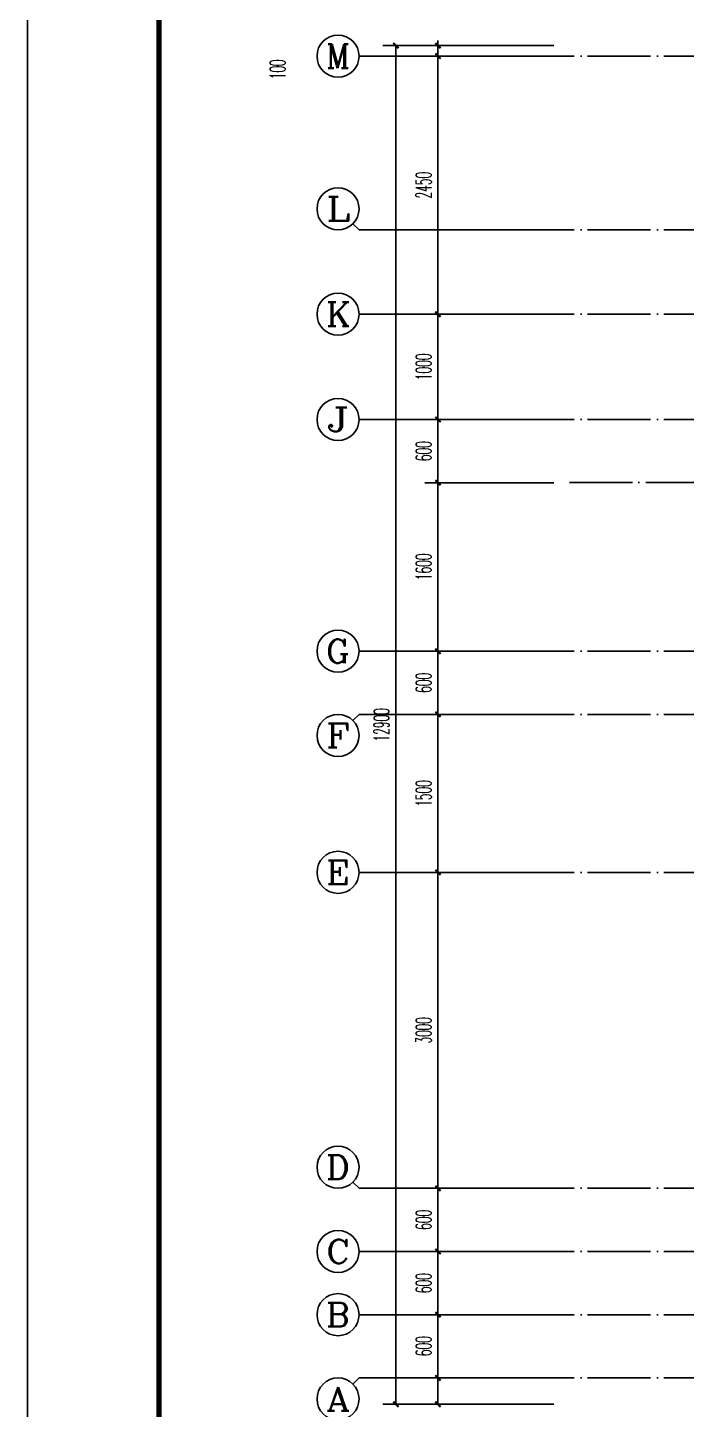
# Model space of a CAD drawing. Extents: x 27938 to 1507990, y 110129 to 923079.
# Drawn here: x 1189384 to 1195646, y 463757 to 476877 of the extents above; entities that cross this region are included whole.
import ezdxf
from ezdxf.enums import TextEntityAlignment as Align

# ---------------------------------------------------------------- set-up
doc = ezdxf.new("R2010")
doc.units = 0
doc.header["$LTSCALE"] = 1000
doc.header["$MEASUREMENT"] = 0
doc.linetypes.add('DOTE', pattern=[2.42, 2, -0.2, 0.02, -0.2])
for name, color, linetype in [('----建筑底图', 8, 'Continuous'), ('AXIS', 3, 'Continuous'), ('AXIS_TEXT', 7, 'Continuous'), ('DOTE', 1, 'Continuous'), ('图框', 140, 'Continuous')]:
    doc.layers.add(name, color=color, linetype=linetype)
doc.styles.add('_TCH_AXIS', font='COMPLEX', dxfattribs={"bigfont": 'GBCBIG'})
doc.styles.add('_TCH_DIM_T3', font='SIMPLEX.shx', dxfattribs={"width": 0.494118, "bigfont": 'GBCBIG.shx'})
doc.styles.add('COMPLEX', font='COMPLEX')
doc.dimstyles.new('_TCH_ARCH&&50', dxfattribs={"dimtxt": 148.75, "dimasz": 50, "dimexe": 125, "dimexo": 150, "dimgap": 63.125, "dimtad": 1, "dimdec": 0, "dimzin": 0, "dimdsep": 46, "dimtxsty": '_TCH_DIM_T3', "dimblk": 'ARCHTICK', "dimcen": 0.09, "dimclrt": 4, "dimazin": 2, "dimtfac": 1, "dimtdec": 0, "dimtix": 1, "dimtmove": 2, "dimatfit": 3, "dimfxl": 100, "dimtolj": 1, "dimtzin": 0, "dimarcsym": 0})

# ---------------------------------------------------------------- blocks, each defined once
blk = doc.blocks.new('_ArchTick')
at = {"color": 0, "linetype": 'ByBlock', "const_width": 0.4}
blk.add_lwpolyline([(-0.5, -0.5), (0.5, 0.5)], dxfattribs=at)
blk = doc.blocks.new('*D1248')
at = {"layer": 'AXIS', "color": 0, "lineweight": -2}
for p, q in [((-2150, 100), (-3775, 100)), ((-3650, -12800), (-3650, 100)), ((-2150, -12800), (-3775, -12800))]:
    blk.add_line(p, q, dxfattribs=at)
at = {"layer": 'Defpoints', "color": 0}
for p in [(-3650, 100), (-2000, 100), (-2000, -12800)]:
    blk.add_point(p, dxfattribs=at)
at = {"layer": 'AXIS', "color": 0, "lineweight": -2, "xscale": 50, "yscale": 50, "zscale": 50}
for p, rotation in [((-3650, 100), 90), ((-3650, -12800), 270)]:
    blk.add_blockref('_ArchTick', p, dxfattribs=dict(at, rotation=rotation))
at = {"layer": 'AXIS', "color": 4, "insert": (-3787, -6350), "char_height": 148.8, "attachment_point": 5, "rotation": 90, "style": '_TCH_DIM_T3'}
blk.add_mtext('\\A1;12900', dxfattribs=at)
blk = doc.blocks.new('*D1249')
at = {"layer": 'AXIS', "color": 0, "lineweight": -2}
for p, q in [((-2150, -12550), (-3375, -12550)), ((-3250, -12800), (-3250, -12550)), ((-2150, -12800), (-3375, -12800))]:
    blk.add_line(p, q, dxfattribs=at)
at = {"layer": 'Defpoints', "color": 0}
for p in [(-3250, -12550), (-2000, -12550), (-2000, -12800)]:
    blk.add_point(p, dxfattribs=at)
at = {"layer": 'AXIS', "color": 0, "lineweight": -2, "xscale": 50, "yscale": 50, "zscale": 50}
for p, rotation in [((-3250, -12550), 90), ((-3250, -12800), 270)]:
    blk.add_blockref('_ArchTick', p, dxfattribs=dict(at, rotation=rotation))
at = {"layer": 'AXIS', "color": 4, "insert": (-4775, -13089), "char_height": 148.8, "attachment_point": 5, "rotation": 90, "style": '_TCH_DIM_T3'}
blk.add_mtext('\\A1;250', dxfattribs=at)
blk = doc.blocks.new('*D1250')
at = {"layer": 'AXIS', "color": 0, "lineweight": -2}
for p, q in [((-2150, -11950), (-3375, -11950)), ((-3250, -12550), (-3250, -11950)), ((-2150, -12550), (-3375, -12550))]:
    blk.add_line(p, q, dxfattribs=at)
at = {"layer": 'Defpoints', "color": 0}
for p in [(-3250, -11950), (-2000, -11950), (-2000, -12550)]:
    blk.add_point(p, dxfattribs=at)
at = {"layer": 'AXIS', "color": 0, "lineweight": -2, "xscale": 50, "yscale": 50, "zscale": 50}
for p, rotation in [((-3250, -11950), 90), ((-3250, -12550), 270)]:
    blk.add_blockref('_ArchTick', p, dxfattribs=dict(at, rotation=rotation))
at = {"layer": 'AXIS', "color": 4, "insert": (-3387, -12250), "char_height": 148.8, "attachment_point": 5, "rotation": 90, "style": '_TCH_DIM_T3'}
blk.add_mtext('\\A1;600', dxfattribs=at)
blk = doc.blocks.new('*D1251')
at = {"layer": 'AXIS', "color": 0, "lineweight": -2}
for p, q in [((-2150, -11350), (-3375, -11350)), ((-3250, -11950), (-3250, -11350)), ((-2150, -11950), (-3375, -11950))]:
    blk.add_line(p, q, dxfattribs=at)
at = {"layer": 'Defpoints', "color": 0}
for p in [(-3250, -11350), (-2000, -11350), (-2000, -11950)]:
    blk.add_point(p, dxfattribs=at)
at = {"layer": 'AXIS', "color": 0, "lineweight": -2, "xscale": 50, "yscale": 50, "zscale": 50}
for p, rotation in [((-3250, -11350), 90), ((-3250, -11950), 270)]:
    blk.add_blockref('_ArchTick', p, dxfattribs=dict(at, rotation=rotation))
at = {"layer": 'AXIS', "color": 4, "insert": (-3387, -11650), "char_height": 148.8, "attachment_point": 5, "rotation": 90, "style": '_TCH_DIM_T3'}
blk.add_mtext('\\A1;600', dxfattribs=at)
blk = doc.blocks.new('*D1252')
at = {"layer": 'AXIS', "color": 0, "lineweight": -2}
for p, q in [((-2150, -10750), (-3375, -10750)), ((-3250, -11350), (-3250, -10750)), ((-2150, -11350), (-3375, -11350))]:
    blk.add_line(p, q, dxfattribs=at)
at = {"layer": 'Defpoints', "color": 0}
for p in [(-3250, -10750), (-2000, -10750), (-2000, -11350)]:
    blk.add_point(p, dxfattribs=at)
at = {"layer": 'AXIS', "color": 0, "lineweight": -2, "xscale": 50, "yscale": 50, "zscale": 50}
for p, rotation in [((-3250, -10750), 90), ((-3250, -11350), 270)]:
    blk.add_blockref('_ArchTick', p, dxfattribs=dict(at, rotation=rotation))
at = {"layer": 'AXIS', "color": 4, "insert": (-3387, -11050), "char_height": 148.8, "attachment_point": 5, "rotation": 90, "style": '_TCH_DIM_T3'}
blk.add_mtext('\\A1;600', dxfattribs=at)
blk = doc.blocks.new('*D1253')
at = {"layer": 'AXIS', "color": 0, "lineweight": -2}
for p, q in [((-2150, -7750), (-3375, -7750)), ((-3250, -10750), (-3250, -7750)), ((-2150, -10750), (-3375, -10750))]:
    blk.add_line(p, q, dxfattribs=at)
at = {"layer": 'Defpoints', "color": 0}
for p in [(-3250, -7750), (-2000, -7750), (-2000, -10750)]:
    blk.add_point(p, dxfattribs=at)
at = {"layer": 'AXIS', "color": 0, "lineweight": -2, "xscale": 50, "yscale": 50, "zscale": 50}
for p, rotation in [((-3250, -7750), 90), ((-3250, -10750), 270)]:
    blk.add_blockref('_ArchTick', p, dxfattribs=dict(at, rotation=rotation))
at = {"layer": 'AXIS', "color": 4, "insert": (-3387, -9250), "char_height": 148.8, "attachment_point": 5, "rotation": 90, "style": '_TCH_DIM_T3'}
blk.add_mtext('\\A1;3000', dxfattribs=at)
blk = doc.blocks.new('*D1254')
at = {"layer": 'AXIS', "color": 0, "lineweight": -2}
for p, q in [((-2150, -6250), (-3375, -6250)), ((-3250, -7750), (-3250, -6250)), ((-2150, -7750), (-3375, -7750))]:
    blk.add_line(p, q, dxfattribs=at)
at = {"layer": 'Defpoints', "color": 0}
for p in [(-3250, -6250), (-2000, -6250), (-2000, -7750)]:
    blk.add_point(p, dxfattribs=at)
at = {"layer": 'AXIS', "color": 0, "lineweight": -2, "xscale": 50, "yscale": 50, "zscale": 50}
for p, rotation in [((-3250, -6250), 90), ((-3250, -7750), 270)]:
    blk.add_blockref('_ArchTick', p, dxfattribs=dict(at, rotation=rotation))
at = {"layer": 'AXIS', "color": 4, "insert": (-3387, -7000), "char_height": 148.8, "attachment_point": 5, "rotation": 90, "style": '_TCH_DIM_T3'}
blk.add_mtext('\\A1;1500', dxfattribs=at)
blk = doc.blocks.new('*D1255')
at = {"layer": 'AXIS', "color": 0, "lineweight": -2}
for p, q in [((-2150, -5650), (-3375, -5650)), ((-3250, -6250), (-3250, -5650)), ((-2150, -6250), (-3375, -6250))]:
    blk.add_line(p, q, dxfattribs=at)
at = {"layer": 'Defpoints', "color": 0}
for p in [(-3250, -5650), (-2000, -5650), (-2000, -6250)]:
    blk.add_point(p, dxfattribs=at)
at = {"layer": 'AXIS', "color": 0, "lineweight": -2, "xscale": 50, "yscale": 50, "zscale": 50}
for p, rotation in [((-3250, -5650), 90), ((-3250, -6250), 270)]:
    blk.add_blockref('_ArchTick', p, dxfattribs=dict(at, rotation=rotation))
at = {"layer": 'AXIS', "color": 4, "insert": (-3387, -5950), "char_height": 148.8, "attachment_point": 5, "rotation": 90, "style": '_TCH_DIM_T3'}
blk.add_mtext('\\A1;600', dxfattribs=at)
blk = doc.blocks.new('*D1256')
at = {"layer": 'AXIS', "color": 0, "lineweight": -2}
for p, q in [((-2150, -4050), (-3375, -4050)), ((-3250, -5650), (-3250, -4050)), ((-2150, -5650), (-3375, -5650))]:
    blk.add_line(p, q, dxfattribs=at)
at = {"layer": 'Defpoints', "color": 0}
for p in [(-3250, -4050), (-2000, -4050), (-2000, -5650)]:
    blk.add_point(p, dxfattribs=at)
at = {"layer": 'AXIS', "color": 0, "lineweight": -2, "xscale": 50, "yscale": 50, "zscale": 50}
for p, rotation in [((-3250, -4050), 90), ((-3250, -5650), 270)]:
    blk.add_blockref('_ArchTick', p, dxfattribs=dict(at, rotation=rotation))
at = {"layer": 'AXIS', "color": 4, "insert": (-3387, -4850), "char_height": 148.8, "attachment_point": 5, "rotation": 90, "style": '_TCH_DIM_T3'}
blk.add_mtext('\\A1;1600', dxfattribs=at)
blk = doc.blocks.new('*D1257')
at = {"layer": 'AXIS', "color": 0, "lineweight": -2}
for p, q in [((-2150, -3450), (-3375, -3450)), ((-3250, -4050), (-3250, -3450)), ((-2150, -4050), (-3375, -4050))]:
    blk.add_line(p, q, dxfattribs=at)
at = {"layer": 'Defpoints', "color": 0}
for p in [(-3250, -3450), (-2000, -3450), (-2000, -4050)]:
    blk.add_point(p, dxfattribs=at)
at = {"layer": 'AXIS', "color": 0, "lineweight": -2, "xscale": 50, "yscale": 50, "zscale": 50}
for p, rotation in [((-3250, -3450), 90), ((-3250, -4050), 270)]:
    blk.add_blockref('_ArchTick', p, dxfattribs=dict(at, rotation=rotation))
at = {"layer": 'AXIS', "color": 4, "insert": (-3387, -3750), "char_height": 148.8, "attachment_point": 5, "rotation": 90, "style": '_TCH_DIM_T3'}
blk.add_mtext('\\A1;600', dxfattribs=at)
blk = doc.blocks.new('*D1258')
at = {"layer": 'AXIS', "color": 0, "lineweight": -2}
for p, q in [((-2150, -2450), (-3375, -2450)), ((-3250, -3450), (-3250, -2450)), ((-2150, -3450), (-3375, -3450))]:
    blk.add_line(p, q, dxfattribs=at)
at = {"layer": 'Defpoints', "color": 0}
for p in [(-3250, -2450), (-2000, -2450), (-2000, -3450)]:
    blk.add_point(p, dxfattribs=at)
at = {"layer": 'AXIS', "color": 0, "lineweight": -2, "xscale": 50, "yscale": 50, "zscale": 50}
for p, rotation in [((-3250, -2450), 90), ((-3250, -3450), 270)]:
    blk.add_blockref('_ArchTick', p, dxfattribs=dict(at, rotation=rotation))
at = {"layer": 'AXIS', "color": 4, "insert": (-3387, -2950), "char_height": 148.8, "attachment_point": 5, "rotation": 90, "style": '_TCH_DIM_T3'}
blk.add_mtext('\\A1;1000', dxfattribs=at)
blk = doc.blocks.new('*D1259')
at = {"layer": 'AXIS', "color": 0, "lineweight": -2}
for p, q in [((-2150, 0), (-3375, 0)), ((-3250, -2450), (-3250, 0)), ((-2150, -2450), (-3375, -2450))]:
    blk.add_line(p, q, dxfattribs=at)
at = {"layer": 'Defpoints', "color": 0}
for p in [(-3250, 0), (-2000, 0), (-2000, -2450)]:
    blk.add_point(p, dxfattribs=at)
at = {"layer": 'AXIS', "color": 0, "lineweight": -2, "xscale": 50, "yscale": 50, "zscale": 50}
for p, rotation in [((-3250, 0), 90), ((-3250, -2450), 270)]:
    blk.add_blockref('_ArchTick', p, dxfattribs=dict(at, rotation=rotation))
at = {"layer": 'AXIS', "color": 4, "insert": (-3387, -1225), "char_height": 148.8, "attachment_point": 5, "rotation": 90, "style": '_TCH_DIM_T3'}
blk.add_mtext('\\A1;2450', dxfattribs=at)
blk = doc.blocks.new('*D1260')
at = {"layer": 'AXIS', "color": 0, "lineweight": -2}
for p, q in [((-3250, 100), (-3250, 150)), ((-2150, 100), (-3375, 100)), ((-2150, 0), (-3375, 0)), ((-3250, 0), (-3250, 100)), ((-3250, 0), (-3250, -50))]:
    blk.add_line(p, q, dxfattribs=at)
at = {"layer": 'Defpoints', "color": 0}
for p in [(-3250, 100), (-2000, 100), (-2000, 0)]:
    blk.add_point(p, dxfattribs=at)
at = {"layer": 'AXIS', "color": 0, "lineweight": -2, "xscale": 50, "yscale": 50, "zscale": 50}
for p, rotation in [((-3250, 100), 270), ((-3250, 0), 90)]:
    blk.add_blockref('_ArchTick', p, dxfattribs=dict(at, rotation=rotation))
at = {"layer": 'AXIS', "color": 4, "insert": (-4775, -125), "char_height": 148.8, "attachment_point": 5, "rotation": 90, "style": '_TCH_DIM_T3'}
blk.add_mtext('\\A1;100', dxfattribs=at)
blk = doc.blocks.new('_AXISO')
blk.add_circle((0, 0), 0.5)
at = {"layer": 'AXIS_TEXT', "style": 'COMPLEX', "width": 1.041667}
blk.add_attdef('A', text='', height=0.56, dxfattribs=at).set_placement((-0.25, -0.28), (0.25, -0.28), align=Align.FIT)
blk = doc.blocks.new('TK')
at = {"layer": '图框'}
blk.add_lwpolyline([(465375, 548714), (549475, 548714), (549475, 489314), (465375, 489314)], close=True, dxfattribs=at)
blk.add_lwpolyline([(465375, 548714), (549475, 548714), (549475, 489314), (465375, 489314)], close=True, dxfattribs=at)
at = {"layer": '图框', "const_width": 100}
blk.add_lwpolyline([(548475, 490314), (548475, 547714), (467875, 547714), (467875, 490314)], close=True, dxfattribs=at)
blk = doc.blocks.new('A$C2AC150FC')
at = {"layer": 'AXIS', "color": 8}
for p, q in [((-2000, 0), (-4000, 0)), ((-4058.6, -1591.4), (-4000, -1650)), ((-2000, -1650), (-4000, -1650)), ((-2000, -2450), (-4000, -2450)), ((-2000, -3450), (-4000, -3450)), ((-2000, -5650), (-4000, -5650)), ((-4058.6, -6308.6), (-4000, -6250)), ((-2000, -6250), (-4000, -6250)), ((-2000, -7750), (-4000, -7750)), ((-4058.6, -10691.4), (-4000, -10750)), ((-2000, -10750), (-4000, -10750)), ((-2000, -11350), (-4000, -11350)), ((-2000, -11950), (-4000, -11950)), ((-4058.6, -12608.6), (-4000, -12550)), ((-2000, -12550), (-4000, -12550))]:
    blk.add_line(p, q, dxfattribs=at)
at = {"layer": 'DOTE', "color": 169, "linetype": 'DOTE', "ltscale": 0.3}
for p, q in [((25632.7, 0), (-2000, 0)), ((25632.7, -1650), (-2000, -1650)), ((25632.7, -2450), (-2000, -2450)), ((25632.7, -3450), (-2000, -3450)), ((-2000, -4049.7), (25632.7, -4049.7)), ((25632.7, -5650), (-2000, -5650)), ((25632.7, -6250), (-2000, -6250)), ((25632.7, -7750), (-2000, -7750)), ((25632.7, -10750), (-2000, -10750)), ((25632.7, -11350), (-2000, -11350)), ((25632.7, -11950), (-2000, -11950)), ((25632.7, -12550), (-2000, -12550))]:
    blk.add_line(p, q, dxfattribs=at)
at = {"layer": 'AXIS', "color": 8}
ref = blk.add_blockref('_AXISO', (-4200, 0), dxfattribs=dict(at, xscale=400, yscale=400, zscale=400))
ref.add_attrib('A', 'M', dxfattribs={"layer": 'AXIS_TEXT', "color": 8, "ltscale": 0.5, "height": 226.3, "style": '_TCH_AXIS'}).set_placement((-4313.1, -113.1), (-4086.9, -113.1), align=Align.FIT)
ref = blk.add_blockref('_AXISO', (-4200, -1450), dxfattribs=dict(at, xscale=400, yscale=400, zscale=400))
ref.add_attrib('A', 'L', dxfattribs={"layer": 'AXIS_TEXT', "color": 8, "ltscale": 0.5, "height": 226.3, "style": '_TCH_AXIS', "width": 1.4}).set_placement((-4313.1, -1563.1), (-4086.9, -1563.1), align=Align.FIT)
ref = blk.add_blockref('_AXISO', (-4200, -2450), dxfattribs=dict(at, xscale=400, yscale=400, zscale=400))
ref.add_attrib('A', 'K', dxfattribs={"layer": 'AXIS_TEXT', "color": 8, "ltscale": 0.5, "height": 226.3, "style": '_TCH_AXIS', "width": 1.105263}).set_placement((-4313.1, -2563.1), (-4086.9, -2563.1), align=Align.FIT)
ref = blk.add_blockref('_AXISO', (-4200, -3450), dxfattribs=dict(at, xscale=400, yscale=400, zscale=400))
ref.add_attrib('A', 'J', dxfattribs={"layer": 'AXIS_TEXT', "color": 8, "ltscale": 0.5, "height": 226.3, "style": '_TCH_AXIS', "width": 1.909091}).set_placement((-4313.1, -3563.1), (-4086.9, -3563.1), align=Align.FIT)
ref = blk.add_blockref('_AXISO', (-4200, -5650), dxfattribs=dict(at, xscale=400, yscale=400, zscale=400))
ref.add_attrib('A', 'G', dxfattribs={"layer": 'AXIS_TEXT', "color": 8, "ltscale": 0.5, "height": 226.3, "style": '_TCH_AXIS', "width": 1.166667}).set_placement((-4313.1, -5763.1), (-4086.9, -5763.1), align=Align.FIT)
ref = blk.add_blockref('_AXISO', (-4200, -6450), dxfattribs=dict(at, xscale=400, yscale=400, zscale=400))
ref.add_attrib('A', 'F', dxfattribs={"layer": 'AXIS_TEXT', "color": 8, "ltscale": 0.5, "height": 226.3, "style": '_TCH_AXIS', "width": 1.3125}).set_placement((-4313.1, -6563.1), (-4086.9, -6563.1), align=Align.FIT)
ref = blk.add_blockref('_AXISO', (-4200, -7750), dxfattribs=dict(at, xscale=400, yscale=400, zscale=400))
ref.add_attrib('A', 'E', dxfattribs={"layer": 'AXIS_TEXT', "color": 8, "ltscale": 0.5, "height": 226.3, "style": '_TCH_AXIS', "width": 1.3125}).set_placement((-4313.1, -7863.1), (-4086.9, -7863.1), align=Align.FIT)
ref = blk.add_blockref('_AXISO', (-4200, -10550), dxfattribs=dict(at, xscale=400, yscale=400, zscale=400))
ref.add_attrib('A', 'D', dxfattribs={"layer": 'AXIS_TEXT', "color": 8, "ltscale": 0.5, "height": 226.3, "style": '_TCH_AXIS', "width": 1.235294}).set_placement((-4313.1, -10663.1), (-4086.9, -10663.1), align=Align.FIT)
ref = blk.add_blockref('_AXISO', (-4200, -11350), dxfattribs=dict(at, xscale=400, yscale=400, zscale=400))
ref.add_attrib('A', 'C', dxfattribs={"layer": 'AXIS_TEXT', "color": 8, "ltscale": 0.5, "height": 226.3, "style": '_TCH_AXIS', "width": 1.4}).set_placement((-4313.1, -11463.1), (-4086.9, -11463.1), align=Align.FIT)
ref = blk.add_blockref('_AXISO', (-4200, -11950), dxfattribs=dict(at, xscale=400, yscale=400, zscale=400))
ref.add_attrib('A', 'B', dxfattribs={"layer": 'AXIS_TEXT', "color": 8, "ltscale": 0.5, "height": 226.3, "style": '_TCH_AXIS', "width": 1.235294}).set_placement((-4313.1, -12063.1), (-4086.9, -12063.1), align=Align.FIT)
ref = blk.add_blockref('_AXISO', (-4200, -12750), dxfattribs=dict(at, xscale=400, yscale=400, zscale=400))
ref.add_attrib('A', 'A', dxfattribs={"layer": 'AXIS_TEXT', "color": 8, "ltscale": 0.5, "height": 226.3, "style": '_TCH_AXIS', "width": 1.166667}).set_placement((-4313.1, -12863.1), (-4086.9, -12863.1), align=Align.FIT)
for base, p1, p2, picture, middle in [((-3250, 100), (-2000, 0), (-2000, 100), '*D1260', (-4775, -125)), ((-3250, -12550), (-2000, -12800), (-2000, -12550), '*D1249', (-4775, -13089))]:
    dim = blk.add_linear_dim(base=base, p1=p1, p2=p2, angle=90, dimstyle='_TCH_ARCH&&50', dxfattribs=at)
    dim.commit()
    dim.dimension.update_dxf_attribs({"geometry": picture, "text_midpoint": middle, "dimtype": 129})
for p1, p2, distance, picture, middle in [((-2000, -12800), (-2000, 100), 1650, '*D1248', (-3787.5, -6350)), ((-2000, -2450), (-2000, 0), 1250, '*D1259', (-3387.5, -1225)), ((-2000, -3450), (-2000, -2450), 1250, '*D1258', (-3387.5, -2950)), ((-2000, -4049.7), (-2000, -3450), 1250, '*D1257', (-3387.5, -3749.9)), ((-2000, -5650), (-2000, -4049.7), 1250, '*D1256', (-3387.5, -4849.9)), ((-2000, -6250), (-2000, -5650), 1250, '*D1255', (-3387.5, -5950)), ((-2000, -7750), (-2000, -6250), 1250, '*D1254', (-3387.5, -7000)), ((-2000, -10750), (-2000, -7750), 1250, '*D1253', (-3387.5, -9250)), ((-2000, -11350), (-2000, -10750), 1250, '*D1252', (-3387.5, -11050)), ((-2000, -11950), (-2000, -11350), 1250, '*D1251', (-3387.5, -11650)), ((-2000, -12550), (-2000, -11950), 1250, '*D1250', (-3387.5, -12250))]:
    dim = blk.add_aligned_dim(p1=p1, p2=p2, distance=distance, dimstyle='_TCH_ARCH&&50', dxfattribs=at)
    dim.commit()
    dim.dimension.update_dxf_attribs({"geometry": picture, "text_midpoint": middle})

msp = doc.modelspace()

# ---------------------------------------------------------------- block references
at = {"layer": '----建筑底图'}
msp.add_blockref('A$C2AC150FC', (1196535.2, 476605.8), dxfattribs=at)

# ---------------------------------------------------------------- next in the draw order: block references
at = {"xscale": 0.5, "yscale": 0.5, "zscale": 0.5}
msp.add_blockref('TK', (956697, 209185.9), dxfattribs=at)

doc.saveas('drawing.dxf')
